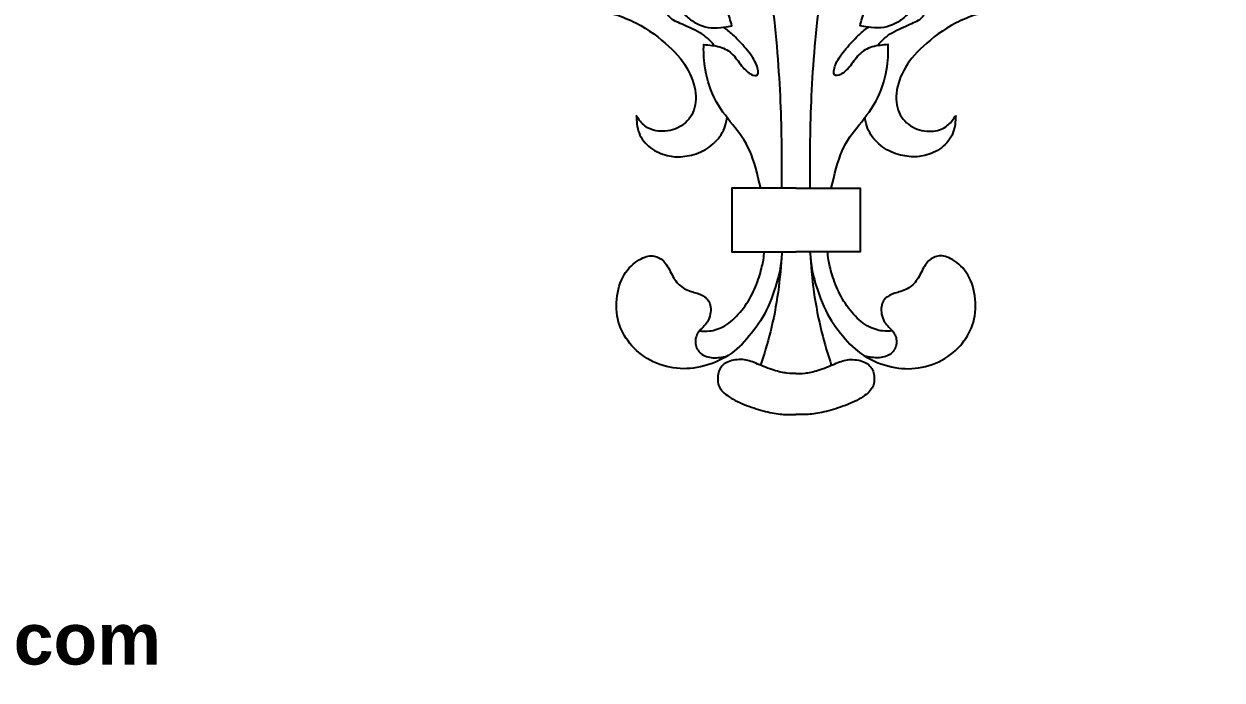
# Model space of a CAD drawing. Extents: x -97 to 91, y -16 to 189.
# Drawn here: x -5 to 88.4, y -15.7 to 35.4 of the extents above; entities that cross this region are included whole.
import ezdxf

# ---------------------------------------------------------------- set-up
doc = ezdxf.new("R2010")
doc.units = 0
doc.header["$MEASUREMENT"] = 0
doc.layers.get('0').update_dxf_attribs({"linetype": 'CONTINUOUS'})
doc.layers.add('LAYER_1', color=7, linetype='CONTINUOUS')

msp = doc.modelspace()

# ---------------------------------------------------------------- linework, layer by layer
at = {"layer": 'LAYER_1'}
for points, knots in [([(54.1055, 22.6266), (54.1055, 24.7992), (54.1055, 26.9718), (54.0045, 29.3758), (54.0045, 29.3758), (53.9035, 31.7798), (53.7016, 34.4153), (53.328, 37.4344), (53.328, 37.4344), (52.9543, 40.4536), (52.409, 43.8565), (51.7376, 46.6231), (51.7376, 46.6231), (51.0661, 49.3898), (50.2684, 51.5205), (49.5666, 53.1664), (49.5666, 53.1664), (48.8649, 54.8122), (48.259, 55.9735), (47.5573, 57.0539), (47.5573, 57.0539), (46.8555, 58.1343), (46.0577, 59.134), (45.2045, 59.9872), (45.2045, 59.9872), (44.3513, 60.8404), (43.4425, 61.5473), (42.2863, 62.1683), (42.2863, 62.1683), (41.1302, 62.7893), (39.7266, 63.3244), (38.2473, 63.587), (38.2473, 63.587), (36.768, 63.8495), (35.213, 63.8394), (33.6883, 63.6324), (33.6883, 63.6324), (32.1636, 63.4254), (30.6691, 63.0215), (29.2606, 62.2945), (29.2606, 62.2945), (27.8519, 61.5675), (26.5291, 60.5173), (25.4942, 59.4975), (25.4942, 59.4975), (24.4592, 58.4777), (23.7119, 57.488), (23.1768, 56.3016), (23.1768, 56.3016), (22.6416, 55.1152), (22.3184, 53.7318), (22.1519, 52.298), (22.1519, 52.298), (21.9853, 50.8641), (21.9751, 49.3797), (22.3588, 47.8298), (22.3588, 47.8298), (22.7425, 46.2798), (23.5201, 44.6642), (24.6459, 43.3162), (24.6459, 43.3162), (25.7718, 41.9682), (27.246, 40.8879), (28.801, 40.0043), (28.801, 40.0043), (30.356, 39.1208), (31.9919, 38.4341), (33.774, 37.9192), (33.774, 37.9192), (35.5563, 37.4042), (37.4849, 37.0608), (39.0248, 36.7125), (39.0248, 36.7125), (40.5646, 36.3641), (41.7158, 36.0107), (42.7205, 35.5008), (42.7205, 35.5008), (43.7252, 34.9908), (44.5835, 34.3244), (45.2651, 33.6883), (45.2651, 33.6883), (45.9467, 33.0521), (46.4516, 32.4463), (46.8049, 31.79), (46.8049, 31.79), (47.1583, 31.1336), (47.3603, 30.4268), (47.3856, 29.7957), (47.3856, 29.7957), (47.4108, 29.1646), (47.2593, 28.6092), (46.9665, 28.17), (46.9665, 28.17), (46.6737, 27.7307), (46.2395, 27.4076), (45.7548, 27.2309), (45.7548, 27.2309), (45.2702, 27.0542), (44.7349, 27.0239), (44.3109, 27.0945), (44.3109, 27.0945), (43.8868, 27.1652), (43.5738, 27.3369), (43.3314, 27.554), (43.3314, 27.554), (43.0891, 27.7711), (42.9174, 28.0337), (42.7458, 28.2962)], [0, 0, 0, 0, 0.0357143, 0.0357143, 0.0357143, 0.0357143, 0.0714286, 0.0714286, 0.0714286, 0.0714286, 0.1071429, 0.1071429, 0.1071429, 0.1071429, 0.1428571, 0.1428571, 0.1428571, 0.1428571, 0.1785714, 0.1785714, 0.1785714, 0.1785714, 0.2142857, 0.2142857, 0.2142857, 0.2142857, 0.25, 0.25, 0.25, 0.25, 0.2857143, 0.2857143, 0.2857143, 0.2857143, 0.3214286, 0.3214286, 0.3214286, 0.3214286, 0.3571429, 0.3571429, 0.3571429, 0.3571429, 0.3928571, 0.3928571, 0.3928571, 0.3928571, 0.4285714, 0.4285714, 0.4285714, 0.4285714, 0.4642857, 0.4642857, 0.4642857, 0.4642857, 0.5, 0.5, 0.5, 0.5, 0.5357143, 0.5357143, 0.5357143, 0.5357143, 0.5714286, 0.5714286, 0.5714286, 0.5714286, 0.6071429, 0.6071429, 0.6071429, 0.6071429, 0.6428571, 0.6428571, 0.6428571, 0.6428571, 0.6785714, 0.6785714, 0.6785714, 0.6785714, 0.7142857, 0.7142857, 0.7142857, 0.7142857, 0.75, 0.75, 0.75, 0.75, 0.7857143, 0.7857143, 0.7857143, 0.7857143, 0.8214286, 0.8214286, 0.8214286, 0.8214286, 0.8571429, 0.8571429, 0.8571429, 0.8571429, 0.8928571, 0.8928571, 0.8928571, 0.8928571, 0.9285714, 0.9285714, 0.9285714, 0.9285714, 1, 1, 1, 1]), ([(56.3016, 22.6266), (56.3016, 24.7992), (56.3016, 26.9718), (56.4026, 29.3758), (56.4026, 29.3758), (56.5036, 31.7798), (56.7055, 34.4153), (57.0791, 37.4344), (57.0791, 37.4344), (57.4528, 40.4536), (57.9981, 43.8565), (58.6695, 46.6231), (58.6695, 46.6231), (59.341, 49.3898), (60.1387, 51.5205), (60.8405, 53.1664), (60.8405, 53.1664), (61.5422, 54.8122), (62.1481, 55.9735), (62.8498, 57.0539), (62.8498, 57.0539), (63.5516, 58.1343), (64.3494, 59.134), (65.2026, 59.9872), (65.2026, 59.9872), (66.0558, 60.8404), (66.9646, 61.5473), (68.1208, 62.1683), (68.1208, 62.1683), (69.2769, 62.7893), (70.6805, 63.3244), (72.1598, 63.587), (72.1598, 63.587), (73.6391, 63.8495), (75.1941, 63.8394), (76.7188, 63.6324), (76.7188, 63.6324), (78.2436, 63.4254), (79.738, 63.0215), (81.1465, 62.2945), (81.1465, 62.2945), (82.5552, 61.5675), (83.878, 60.5173), (84.9129, 59.4975), (84.9129, 59.4975), (85.9479, 58.4777), (86.6952, 57.488), (87.2303, 56.3016), (87.2303, 56.3016), (87.7655, 55.1152), (88.0887, 53.7318), (88.2552, 52.298), (88.2552, 52.298), (88.4218, 50.8641), (88.432, 49.3797), (88.0483, 47.8298), (88.0483, 47.8298), (87.6646, 46.2798), (86.8871, 44.6642), (85.7612, 43.3162), (85.7612, 43.3162), (84.6353, 41.9682), (83.1611, 40.8879), (81.6061, 40.0043), (81.6061, 40.0043), (80.0511, 39.1208), (78.4152, 38.4341), (76.6331, 37.9192), (76.6331, 37.9192), (74.8509, 37.4042), (72.9222, 37.0608), (71.3823, 36.7125), (71.3823, 36.7125), (69.8425, 36.3641), (68.6913, 36.0107), (67.6866, 35.5008), (67.6866, 35.5008), (66.6819, 34.9908), (65.8236, 34.3244), (65.142, 33.6883), (65.142, 33.6883), (64.4604, 33.0521), (63.9555, 32.4463), (63.6022, 31.79), (63.6022, 31.79), (63.2488, 31.1336), (63.0468, 30.4268), (63.0215, 29.7957), (63.0215, 29.7957), (62.9963, 29.1646), (63.1478, 28.6092), (63.4406, 28.17), (63.4406, 28.17), (63.7334, 27.7307), (64.1676, 27.4076), (64.6523, 27.2309), (64.6523, 27.2309), (65.137, 27.0542), (65.6722, 27.0239), (66.0963, 27.0945), (66.0963, 27.0945), (66.5203, 27.1652), (66.8333, 27.3369), (67.0757, 27.554), (67.0757, 27.554), (67.318, 27.7711), (67.4897, 28.0337), (67.6614, 28.2962)], [0, 0, 0, 0, 0.0357143, 0.0357143, 0.0357143, 0.0357143, 0.0714286, 0.0714286, 0.0714286, 0.0714286, 0.1071429, 0.1071429, 0.1071429, 0.1071429, 0.1428571, 0.1428571, 0.1428571, 0.1428571, 0.1785714, 0.1785714, 0.1785714, 0.1785714, 0.2142857, 0.2142857, 0.2142857, 0.2142857, 0.25, 0.25, 0.25, 0.25, 0.2857143, 0.2857143, 0.2857143, 0.2857143, 0.3214286, 0.3214286, 0.3214286, 0.3214286, 0.3571429, 0.3571429, 0.3571429, 0.3571429, 0.3928571, 0.3928571, 0.3928571, 0.3928571, 0.4285714, 0.4285714, 0.4285714, 0.4285714, 0.4642857, 0.4642857, 0.4642857, 0.4642857, 0.5, 0.5, 0.5, 0.5, 0.5357143, 0.5357143, 0.5357143, 0.5357143, 0.5714286, 0.5714286, 0.5714286, 0.5714286, 0.6071429, 0.6071429, 0.6071429, 0.6071429, 0.6428571, 0.6428571, 0.6428571, 0.6428571, 0.6785714, 0.6785714, 0.6785714, 0.6785714, 0.7142857, 0.7142857, 0.7142857, 0.7142857, 0.75, 0.75, 0.75, 0.75, 0.7857143, 0.7857143, 0.7857143, 0.7857143, 0.8214286, 0.8214286, 0.8214286, 0.8214286, 0.8571429, 0.8571429, 0.8571429, 0.8571429, 0.8928571, 0.8928571, 0.8928571, 0.8928571, 0.9285714, 0.9285714, 0.9285714, 0.9285714, 1, 1, 1, 1]), ([(48.8333, 33.727), (48.5085, 34.168), (48.1194, 34.4839), (47.6932, 34.7382), (47.6932, 34.7382), (47.2363, 35.0108), (46.7365, 35.2128), (46.3225, 35.392), (46.3225, 35.392), (45.9085, 35.5712), (45.5803, 35.7278), (45.3884, 35.9121), (45.3884, 35.9121), (45.1966, 36.0963), (45.141, 36.3084), (45.1789, 36.4548), (45.1789, 36.4548), (45.2168, 36.6012), (45.3481, 36.682), (45.5374, 36.6745), (45.5374, 36.6745), (45.7267, 36.6669), (45.9741, 36.5709), (46.2038, 36.4069), (46.2038, 36.4069), (46.4335, 36.2428), (46.6456, 36.0105), (46.8879, 35.8187), (46.8879, 35.8187), (47.1303, 35.6268), (47.4029, 35.4753), (47.6856, 35.3542), (47.6856, 35.3542), (47.9683, 35.233), (48.2612, 35.1421), (48.5893, 35.1194), (48.5893, 35.1194), (48.9175, 35.0967), (49.2811, 35.1422), (49.5562, 35.18), (49.5562, 35.18), (49.8313, 35.2179), (50.0182, 35.2482), (50.205, 35.2785), (50.205, 35.2785), (50.0989, 35.6773), (49.9929, 36.0762), (49.8061, 36.4876), (49.8061, 36.4876), (49.6193, 36.8991), (49.3517, 37.3232), (48.9933, 37.7246), (48.9933, 37.7246), (48.6348, 38.126), (48.1854, 38.5046), (47.6225, 38.8732), (47.6225, 38.8732), (47.0596, 39.2417), (46.383, 39.6002), (45.6182, 39.8703), (45.6182, 39.8703), (44.8533, 40.1404), (44, 40.3222), (43.1821, 40.4257), (43.1821, 40.4257), (42.3643, 40.5292), (41.5817, 40.5545), (40.8218, 40.562), (40.8218, 40.562), (40.062, 40.5696), (39.3248, 40.5594), (38.5524, 40.6024), (38.5524, 40.6024), (37.7799, 40.6453), (36.9721, 40.7413), (36.2249, 40.8952), (36.2249, 40.8952), (35.4777, 41.0492), (34.7911, 41.2613), (34.3518, 41.4834), (34.3518, 41.4834), (33.9126, 41.7056), (33.7207, 41.9378), (33.6576, 42.1448), (33.6576, 42.1448), (33.5945, 42.3518), (33.6601, 42.5336), (33.8419, 42.6269), (33.8419, 42.6269), (34.0236, 42.7204), (34.3216, 42.7254), (34.6674, 42.6497), (34.6674, 42.6497), (35.0132, 42.5739), (35.407, 42.4174), (35.8362, 42.266), (35.8362, 42.266), (36.2653, 42.1145), (36.7298, 41.9681), (37.2347, 41.8772), (37.2347, 41.8772), (37.7396, 41.7863), (38.2849, 41.751), (38.7518, 41.7409), (38.7518, 41.7409), (39.2188, 41.7308), (39.6076, 41.7459), (40.0039, 41.7863), (40.0039, 41.7863), (40.4002, 41.8267), (40.8042, 41.8924), (41.208, 41.958), (41.208, 41.958), (41.1626, 42.3064), (41.1172, 42.6547), (40.9102, 43.1469), (40.9102, 43.1469), (40.7032, 43.6392), (40.3346, 44.2754), (39.9055, 44.8131), (39.9055, 44.8131), (39.4763, 45.3508), (38.9866, 45.79), (38.4388, 46.2166), (38.4388, 46.2166), (37.891, 46.6432), (37.2852, 47.0572), (36.692, 47.393), (36.692, 47.393), (36.0988, 47.7287), (35.5181, 47.9862), (34.8719, 48.279), (34.8719, 48.279), (34.6369, 48.3855), (34.3932, 48.4967), (34.1432, 48.613)], [0, 0, 0, 0, 0.0285714, 0.0285714, 0.0285714, 0.0285714, 0.0571429, 0.0571429, 0.0571429, 0.0571429, 0.0857143, 0.0857143, 0.0857143, 0.0857143, 0.1142857, 0.1142857, 0.1142857, 0.1142857, 0.1428571, 0.1428571, 0.1428571, 0.1428571, 0.1714286, 0.1714286, 0.1714286, 0.1714286, 0.2, 0.2, 0.2, 0.2, 0.2285714, 0.2285714, 0.2285714, 0.2285714, 0.2571429, 0.2571429, 0.2571429, 0.2571429, 0.2857143, 0.2857143, 0.2857143, 0.2857143, 0.3142857, 0.3142857, 0.3142857, 0.3142857, 0.3428571, 0.3428571, 0.3428571, 0.3428571, 0.3714286, 0.3714286, 0.3714286, 0.3714286, 0.4, 0.4, 0.4, 0.4, 0.4285714, 0.4285714, 0.4285714, 0.4285714, 0.4571429, 0.4571429, 0.4571429, 0.4571429, 0.4857143, 0.4857143, 0.4857143, 0.4857143, 0.5142857, 0.5142857, 0.5142857, 0.5142857, 0.5428571, 0.5428571, 0.5428571, 0.5428571, 0.5714286, 0.5714286, 0.5714286, 0.5714286, 0.6, 0.6, 0.6, 0.6, 0.6285714, 0.6285714, 0.6285714, 0.6285714, 0.6571429, 0.6571429, 0.6571429, 0.6571429, 0.6857143, 0.6857143, 0.6857143, 0.6857143, 0.7142857, 0.7142857, 0.7142857, 0.7142857, 0.7428571, 0.7428571, 0.7428571, 0.7428571, 0.7714286, 0.7714286, 0.7714286, 0.7714286, 0.8, 0.8, 0.8, 0.8, 0.8285714, 0.8285714, 0.8285714, 0.8285714, 0.8571429, 0.8571429, 0.8571429, 0.8571429, 0.8857143, 0.8857143, 0.8857143, 0.8857143, 0.9142857, 0.9142857, 0.9142857, 0.9142857, 0.9428571, 0.9428571, 0.9428571, 0.9428571, 1, 1, 1, 1]), ([(61.5738, 33.727), (61.8986, 34.168), (62.2877, 34.4839), (62.7139, 34.7382), (62.7139, 34.7382), (63.1708, 35.0108), (63.6706, 35.2128), (64.0846, 35.392), (64.0846, 35.392), (64.4986, 35.5712), (64.8268, 35.7278), (65.0187, 35.9121), (65.0187, 35.9121), (65.2105, 36.0963), (65.2661, 36.3084), (65.2282, 36.4548), (65.2282, 36.4548), (65.1904, 36.6012), (65.0591, 36.682), (64.8697, 36.6745), (64.8697, 36.6745), (64.6804, 36.6669), (64.433, 36.5709), (64.2033, 36.4069), (64.2033, 36.4069), (63.9736, 36.2428), (63.7615, 36.0105), (63.5192, 35.8187), (63.5192, 35.8187), (63.2768, 35.6268), (63.0042, 35.4753), (62.7215, 35.3542), (62.7215, 35.3542), (62.4388, 35.233), (62.1459, 35.1421), (61.8178, 35.1194), (61.8178, 35.1194), (61.4896, 35.0967), (61.1261, 35.1422), (60.8509, 35.18), (60.8509, 35.18), (60.5758, 35.2179), (60.389, 35.2482), (60.2022, 35.2785), (60.2022, 35.2785), (60.3082, 35.6773), (60.4142, 36.0762), (60.601, 36.4876), (60.601, 36.4876), (60.7878, 36.8991), (61.0554, 37.3232), (61.4138, 37.7246), (61.4138, 37.7246), (61.7723, 38.126), (62.2217, 38.5046), (62.7846, 38.8732), (62.7846, 38.8732), (63.3475, 39.2417), (64.0241, 39.6002), (64.7889, 39.8703), (64.7889, 39.8703), (65.5538, 40.1404), (66.4071, 40.3222), (67.225, 40.4257), (67.225, 40.4257), (68.0428, 40.5292), (68.8255, 40.5545), (69.5853, 40.562), (69.5853, 40.562), (70.3451, 40.5696), (71.0823, 40.5594), (71.8547, 40.6024), (71.8547, 40.6024), (72.6272, 40.6453), (73.435, 40.7413), (74.1822, 40.8952), (74.1822, 40.8952), (74.9294, 41.0492), (75.616, 41.2613), (76.0553, 41.4834), (76.0553, 41.4834), (76.4945, 41.7056), (76.6864, 41.9378), (76.7495, 42.1448), (76.7495, 42.1448), (76.8126, 42.3518), (76.747, 42.5336), (76.5652, 42.6269), (76.5652, 42.6269), (76.3835, 42.7204), (76.0855, 42.7254), (75.7397, 42.6497), (75.7397, 42.6497), (75.3939, 42.5739), (75.0001, 42.4174), (74.5709, 42.266), (74.5709, 42.266), (74.1418, 42.1145), (73.6773, 41.9681), (73.1724, 41.8772), (73.1724, 41.8772), (72.6676, 41.7863), (72.1223, 41.751), (71.6553, 41.7409), (71.6553, 41.7409), (71.1883, 41.7308), (70.7995, 41.7459), (70.4032, 41.7863), (70.4032, 41.7863), (70.0069, 41.8267), (69.6029, 41.8924), (69.1991, 41.958), (69.1991, 41.958), (69.2445, 42.3064), (69.2899, 42.6547), (69.4969, 43.1469), (69.4969, 43.1469), (69.7039, 43.6392), (70.0725, 44.2754), (70.5016, 44.8131), (70.5016, 44.8131), (70.9308, 45.3508), (71.4205, 45.79), (71.9683, 46.2166), (71.9683, 46.2166), (72.5161, 46.6432), (73.1219, 47.0572), (73.7151, 47.393), (73.7151, 47.393), (74.3083, 47.7287), (74.889, 47.9862), (75.5352, 48.279), (75.5352, 48.279), (75.7702, 48.3855), (76.0139, 48.4967), (76.2639, 48.613)], [0, 0, 0, 0, 0.0285714, 0.0285714, 0.0285714, 0.0285714, 0.0571429, 0.0571429, 0.0571429, 0.0571429, 0.0857143, 0.0857143, 0.0857143, 0.0857143, 0.1142857, 0.1142857, 0.1142857, 0.1142857, 0.1428571, 0.1428571, 0.1428571, 0.1428571, 0.1714286, 0.1714286, 0.1714286, 0.1714286, 0.2, 0.2, 0.2, 0.2, 0.2285714, 0.2285714, 0.2285714, 0.2285714, 0.2571429, 0.2571429, 0.2571429, 0.2571429, 0.2857143, 0.2857143, 0.2857143, 0.2857143, 0.3142857, 0.3142857, 0.3142857, 0.3142857, 0.3428571, 0.3428571, 0.3428571, 0.3428571, 0.3714286, 0.3714286, 0.3714286, 0.3714286, 0.4, 0.4, 0.4, 0.4, 0.4285714, 0.4285714, 0.4285714, 0.4285714, 0.4571429, 0.4571429, 0.4571429, 0.4571429, 0.4857143, 0.4857143, 0.4857143, 0.4857143, 0.5142857, 0.5142857, 0.5142857, 0.5142857, 0.5428571, 0.5428571, 0.5428571, 0.5428571, 0.5714286, 0.5714286, 0.5714286, 0.5714286, 0.6, 0.6, 0.6, 0.6, 0.6285714, 0.6285714, 0.6285714, 0.6285714, 0.6571429, 0.6571429, 0.6571429, 0.6571429, 0.6857143, 0.6857143, 0.6857143, 0.6857143, 0.7142857, 0.7142857, 0.7142857, 0.7142857, 0.7428571, 0.7428571, 0.7428571, 0.7428571, 0.7714286, 0.7714286, 0.7714286, 0.7714286, 0.8, 0.8, 0.8, 0.8, 0.8285714, 0.8285714, 0.8285714, 0.8285714, 0.8571429, 0.8571429, 0.8571429, 0.8571429, 0.8857143, 0.8857143, 0.8857143, 0.8857143, 0.9142857, 0.9142857, 0.9142857, 0.9142857, 0.9428571, 0.9428571, 0.9428571, 0.9428571, 1, 1, 1, 1]), ([(52.451, 22.6266), (52.2037, 23.6746), (51.9563, 24.7226), (51.5996, 25.5362), (51.5996, 25.5362), (51.2429, 26.3498), (50.7769, 26.9292), (50.2713, 27.5622), (50.2713, 27.5622), (49.7657, 28.1952), (49.2204, 28.8818), (48.8317, 29.6795), (48.8317, 29.6795), (48.4429, 30.4772), (48.2107, 31.386), (48.0996, 32.0928), (48.0996, 32.0928), (47.9885, 32.7996), (47.9987, 33.3045), (48.0087, 33.8094), (48.0087, 33.8094), (48.4378, 33.7791), (48.8671, 33.7488), (49.2583, 33.6327), (49.2583, 33.6327), (49.6496, 33.5165), (50.003, 33.3146), (50.2907, 33.0218), (50.2907, 33.0218), (50.5785, 32.7289), (50.8007, 32.3452), (51.0582, 32.0448), (51.0582, 32.0448), (51.3157, 31.7444), (51.6085, 31.5273), (51.8306, 31.439), (51.8306, 31.439), (52.0528, 31.3506), (52.2043, 31.391), (52.2422, 31.5854), (52.2422, 31.5854), (52.28, 31.7797), (52.2042, 32.1281), (52.0048, 32.5043), (52.0048, 32.5043), (51.8055, 32.8804), (51.4823, 33.2843), (51.1667, 33.6478), (51.1667, 33.6478), (50.8512, 34.0113), (50.5432, 34.3345), (50.2761, 34.583), (50.2761, 34.583), (50.0089, 34.8317), (49.7825, 35.0059), (49.5562, 35.18)], [0, 0, 0, 0, 0.0666667, 0.0666667, 0.0666667, 0.0666667, 0.1333333, 0.1333333, 0.1333333, 0.1333333, 0.2, 0.2, 0.2, 0.2, 0.2666667, 0.2666667, 0.2666667, 0.2666667, 0.3333333, 0.3333333, 0.3333333, 0.3333333, 0.4, 0.4, 0.4, 0.4, 0.4666667, 0.4666667, 0.4666667, 0.4666667, 0.5333333, 0.5333333, 0.5333333, 0.5333333, 0.6, 0.6, 0.6, 0.6, 0.6666667, 0.6666667, 0.6666667, 0.6666667, 0.7333333, 0.7333333, 0.7333333, 0.7333333, 0.8, 0.8, 0.8, 0.8, 0.8666667, 0.8666667, 0.8666667, 0.8666667, 1, 1, 1, 1]), ([(57.9561, 22.6266), (58.2035, 23.6746), (58.4508, 24.7226), (58.8075, 25.5362), (58.8075, 25.5362), (59.1642, 26.3498), (59.6302, 26.9292), (60.1358, 27.5622), (60.1358, 27.5622), (60.6414, 28.1952), (61.1867, 28.8818), (61.5754, 29.6795), (61.5754, 29.6795), (61.9642, 30.4772), (62.1965, 31.386), (62.3075, 32.0928), (62.3075, 32.0928), (62.4186, 32.7996), (62.4084, 33.3045), (62.3984, 33.8094), (62.3984, 33.8094), (61.9693, 33.7791), (61.5401, 33.7488), (61.1488, 33.6327), (61.1488, 33.6327), (60.7575, 33.5165), (60.4041, 33.3146), (60.1164, 33.0218), (60.1164, 33.0218), (59.8286, 32.7289), (59.6064, 32.3452), (59.3489, 32.0448), (59.3489, 32.0448), (59.0914, 31.7444), (58.7986, 31.5273), (58.5765, 31.439), (58.5765, 31.439), (58.3543, 31.3506), (58.2028, 31.391), (58.1649, 31.5854), (58.1649, 31.5854), (58.1271, 31.7797), (58.2029, 32.1281), (58.4023, 32.5043), (58.4023, 32.5043), (58.6017, 32.8804), (58.9248, 33.2843), (59.2404, 33.6478), (59.2404, 33.6478), (59.5559, 34.0113), (59.8639, 34.3345), (60.131, 34.583), (60.131, 34.583), (60.3982, 34.8317), (60.6246, 35.0059), (60.8509, 35.18)], [0, 0, 0, 0, 0.0666667, 0.0666667, 0.0666667, 0.0666667, 0.1333333, 0.1333333, 0.1333333, 0.1333333, 0.2, 0.2, 0.2, 0.2, 0.2666667, 0.2666667, 0.2666667, 0.2666667, 0.3333333, 0.3333333, 0.3333333, 0.3333333, 0.4, 0.4, 0.4, 0.4, 0.4666667, 0.4666667, 0.4666667, 0.4666667, 0.5333333, 0.5333333, 0.5333333, 0.5333333, 0.6, 0.6, 0.6, 0.6, 0.6666667, 0.6666667, 0.6666667, 0.6666667, 0.7333333, 0.7333333, 0.7333333, 0.7333333, 0.8, 0.8, 0.8, 0.8, 0.8666667, 0.8666667, 0.8666667, 0.8666667, 1, 1, 1, 1]), ([(42.7458, 28.2962), (42.7683, 27.8317), (42.791, 27.3671), (42.9638, 26.9278), (42.9638, 26.9278), (43.1366, 26.4886), (43.4598, 26.0746), (43.8587, 25.7717), (43.8587, 25.7717), (44.2575, 25.4687), (44.7321, 25.2769), (45.1511, 25.1709), (45.1511, 25.1709), (45.5702, 25.0648), (45.9337, 25.0446), (46.3679, 25.0875), (46.3679, 25.0875), (46.8021, 25.1304), (47.307, 25.2365), (47.774, 25.4434), (47.774, 25.4434), (48.241, 25.6504), (48.6702, 25.9585), (49.0109, 26.3345), (49.0109, 26.3345), (49.3517, 26.7107), (49.6042, 27.155), (49.7405, 27.6674), (49.7405, 27.6674), (49.7792, 27.8131), (49.8086, 27.9643), (49.8304, 28.1223)], [0, 0, 0, 0, 0.1111111, 0.1111111, 0.1111111, 0.1111111, 0.2222222, 0.2222222, 0.2222222, 0.2222222, 0.3333333, 0.3333333, 0.3333333, 0.3333333, 0.4444444, 0.4444444, 0.4444444, 0.4444444, 0.5555556, 0.5555556, 0.5555556, 0.5555556, 0.6666667, 0.6666667, 0.6666667, 0.6666667, 0.7777778, 0.7777778, 0.7777778, 0.7777778, 1, 1, 1, 1]), ([(67.6614, 28.2962), (67.6388, 27.8317), (67.6161, 27.3671), (67.4433, 26.9278), (67.4433, 26.9278), (67.2705, 26.4886), (66.9473, 26.0746), (66.5484, 25.7717), (66.5484, 25.7717), (66.1496, 25.4687), (65.675, 25.2769), (65.256, 25.1709), (65.256, 25.1709), (64.8369, 25.0648), (64.4734, 25.0446), (64.0392, 25.0875), (64.0392, 25.0875), (63.605, 25.1304), (63.1001, 25.2365), (62.6331, 25.4434), (62.6331, 25.4434), (62.1661, 25.6504), (61.7369, 25.9585), (61.3962, 26.3345), (61.3962, 26.3345), (61.0554, 26.7107), (60.8029, 27.155), (60.6666, 27.6674), (60.6666, 27.6674), (60.6279, 27.8131), (60.5985, 27.9643), (60.5767, 28.1223)], [0, 0, 0, 0, 0.1111111, 0.1111111, 0.1111111, 0.1111111, 0.2222222, 0.2222222, 0.2222222, 0.2222222, 0.3333333, 0.3333333, 0.3333333, 0.3333333, 0.4444444, 0.4444444, 0.4444444, 0.4444444, 0.5555556, 0.5555556, 0.5555556, 0.5555556, 0.6666667, 0.6666667, 0.6666667, 0.6666667, 0.7777778, 0.7777778, 0.7777778, 0.7777778, 1, 1, 1, 1]), ([(55.2036, 22.6266), (55.2036, 22.6266), (50.2052, 22.6266), (50.2052, 22.6266), (50.2052, 22.6266), (50.2052, 22.6266), (50.2052, 17.6586), (50.2052, 17.6586), (50.2052, 17.6586), (50.2052, 17.6586), (55.2036, 17.6586), (55.2036, 17.6586)], [0, 0, 0, 0, 0.25, 0.25, 0.25, 0.25, 0.5, 0.5, 0.5, 0.5, 1, 1, 1, 1]), ([(55.2036, 22.6266), (55.2036, 22.6266), (60.2019, 22.6266), (60.2019, 22.6266), (60.2019, 22.6266), (60.2019, 22.6266), (60.2019, 17.6586), (60.2019, 17.6586), (60.2019, 17.6586), (60.2019, 17.6586), (55.2036, 17.6586), (55.2036, 17.6586)], [0, 0, 0, 0, 0.25, 0.25, 0.25, 0.25, 0.5, 0.5, 0.5, 0.5, 1, 1, 1, 1]), ([(54.0689, 17.0982), (54.013, 16.6464), (53.9571, 16.1946), (53.7714, 15.5029), (53.7714, 15.5029), (53.5856, 14.8112), (53.27, 13.8797), (52.8851, 13.0984), (52.8851, 13.0984), (52.5001, 12.3171), (52.0457, 11.686), (51.5603, 11.1055), (51.5603, 11.1055), (51.075, 10.5249), (50.5587, 9.9948), (49.9113, 9.5808), (49.9113, 9.5808), (49.2637, 9.1668), (48.4849, 8.8689), (47.7548, 8.7048), (47.7548, 8.7048), (47.0246, 8.5407), (46.343, 8.5104), (45.6362, 8.6214), (45.6362, 8.6214), (44.9294, 8.7325), (44.1973, 8.9849), (43.5864, 9.3535), (43.5864, 9.3535), (42.9755, 9.722), (42.4858, 10.2068), (42.1046, 10.7217), (42.1046, 10.7217), (41.7234, 11.2367), (41.4508, 11.782), (41.312, 12.4282), (41.312, 12.4282), (41.1731, 13.0744), (41.168, 13.8217), (41.2968, 14.4956), (41.2968, 14.4956), (41.4255, 15.1697), (41.6881, 15.7705), (42.0516, 16.2349), (42.0516, 16.2349), (42.4151, 16.6994), (42.8796, 17.0276), (43.2658, 17.1992), (43.2658, 17.1992), (43.652, 17.3709), (43.96, 17.3861), (44.2503, 17.3053), (44.2503, 17.3053), (44.5406, 17.2245), (44.8133, 17.0478), (45.0329, 16.7626), (45.0329, 16.7626), (45.2525, 16.4773), (45.4191, 16.0835), (45.6059, 15.7452), (45.6059, 15.7452), (45.7927, 15.407), (45.9997, 15.1242), (46.29, 14.9223), (46.29, 14.9223), (46.5803, 14.7203), (46.954, 14.5991), (47.272, 14.5007), (47.272, 14.5007), (47.5901, 14.4023), (47.8527, 14.3265), (48.0773, 14.1624), (48.0773, 14.1624), (48.302, 13.9983), (48.4888, 13.7459), (48.5418, 13.3849), (48.5418, 13.3849), (48.5948, 13.024), (48.514, 12.5544), (48.3146, 12.2187), (48.3146, 12.2187), (48.1152, 11.8829), (47.7971, 11.6809), (47.6027, 11.4134), (47.6027, 11.4134), (47.4083, 11.1458), (47.3376, 10.8126), (47.3729, 10.5097), (47.3729, 10.5097), (47.4083, 10.2068), (47.5497, 9.9341), (47.7895, 9.7397), (47.7895, 9.7397), (48.0293, 9.5454), (48.3676, 9.4292), (48.7272, 9.4092), (48.7272, 9.4092), (49.0868, 9.3892), (49.4678, 9.4654), (49.8487, 9.5414)], [0, 0, 0, 0, 0.0384615, 0.0384615, 0.0384615, 0.0384615, 0.0769231, 0.0769231, 0.0769231, 0.0769231, 0.1153846, 0.1153846, 0.1153846, 0.1153846, 0.1538462, 0.1538462, 0.1538462, 0.1538462, 0.1923077, 0.1923077, 0.1923077, 0.1923077, 0.2307692, 0.2307692, 0.2307692, 0.2307692, 0.2692308, 0.2692308, 0.2692308, 0.2692308, 0.3076923, 0.3076923, 0.3076923, 0.3076923, 0.3461538, 0.3461538, 0.3461538, 0.3461538, 0.3846154, 0.3846154, 0.3846154, 0.3846154, 0.4230769, 0.4230769, 0.4230769, 0.4230769, 0.4615385, 0.4615385, 0.4615385, 0.4615385, 0.5, 0.5, 0.5, 0.5, 0.5384615, 0.5384615, 0.5384615, 0.5384615, 0.5769231, 0.5769231, 0.5769231, 0.5769231, 0.6153846, 0.6153846, 0.6153846, 0.6153846, 0.6538462, 0.6538462, 0.6538462, 0.6538462, 0.6923077, 0.6923077, 0.6923077, 0.6923077, 0.7307692, 0.7307692, 0.7307692, 0.7307692, 0.7692308, 0.7692308, 0.7692308, 0.7692308, 0.8076923, 0.8076923, 0.8076923, 0.8076923, 0.8461538, 0.8461538, 0.8461538, 0.8461538, 0.8846154, 0.8846154, 0.8846154, 0.8846154, 0.9230769, 0.9230769, 0.9230769, 0.9230769, 1, 1, 1, 1]), ([(47.683, 11.5135), (47.9104, 11.4834), (48.1377, 11.4533), (48.4672, 11.4963), (48.4672, 11.4963), (48.7967, 11.5393), (49.2284, 11.6555), (49.6499, 11.9028), (49.6499, 11.9028), (50.0715, 12.1502), (50.483, 12.5289), (50.8452, 12.9542), (50.8452, 12.9542), (51.2075, 13.3795), (51.5205, 13.8516), (51.7767, 14.3565), (51.7767, 14.3565), (52.0329, 14.8614), (52.2324, 15.3991), (52.3763, 15.8661), (52.3763, 15.8661), (52.5202, 16.3331), (52.6085, 16.7294), (52.6577, 17.0164), (52.6577, 17.0164), (52.7069, 17.3033), (52.7171, 17.481), (52.7272, 17.6586)], [0, 0, 0, 0, 0.125, 0.125, 0.125, 0.125, 0.25, 0.25, 0.25, 0.25, 0.375, 0.375, 0.375, 0.375, 0.5, 0.5, 0.5, 0.5, 0.625, 0.625, 0.625, 0.625, 0.75, 0.75, 0.75, 0.75, 1, 1, 1, 1]), ([(54.113, 17.6586), (54.0323, 16.6237), (53.9514, 15.5887), (53.8051, 14.531), (53.8051, 14.531), (53.6587, 13.4733), (53.4466, 12.3928), (53.2096, 11.4367), (53.2096, 11.4367), (52.9725, 10.4806), (52.7104, 9.6488), (52.4484, 8.817)], [0, 0, 0, 0, 0.25, 0.25, 0.25, 0.25, 0.5, 0.5, 0.5, 0.5, 1, 1, 1, 1]), ([(56.2941, 17.6586), (56.3748, 16.6237), (56.4557, 15.5887), (56.602, 14.531), (56.602, 14.531), (56.7485, 13.4733), (56.9605, 12.3928), (57.1975, 11.4367), (57.1975, 11.4367), (57.4346, 10.4806), (57.6967, 9.6488), (57.9587, 8.817)], [0, 0, 0, 0, 0.25, 0.25, 0.25, 0.25, 0.5, 0.5, 0.5, 0.5, 1, 1, 1, 1]), ([(56.3382, 17.0982), (56.3941, 16.6464), (56.45, 16.1946), (56.6357, 15.5029), (56.6357, 15.5029), (56.8215, 14.8112), (57.1371, 13.8797), (57.522, 13.0984), (57.522, 13.0984), (57.907, 12.3171), (58.3615, 11.686), (58.8468, 11.1055), (58.8468, 11.1055), (59.3321, 10.5249), (59.8484, 9.9948), (60.4958, 9.5808), (60.4958, 9.5808), (61.1434, 9.1668), (61.9222, 8.8689), (62.6523, 8.7048), (62.6523, 8.7048), (63.3825, 8.5407), (64.0641, 8.5104), (64.7709, 8.6214), (64.7709, 8.6214), (65.4777, 8.7325), (66.2098, 8.9849), (66.8207, 9.3535), (66.8207, 9.3535), (67.4316, 9.722), (67.9213, 10.2068), (68.3025, 10.7217), (68.3025, 10.7217), (68.6837, 11.2367), (68.9563, 11.782), (69.0951, 12.4282), (69.0951, 12.4282), (69.234, 13.0744), (69.2391, 13.8217), (69.1104, 14.4956), (69.1104, 14.4956), (68.9816, 15.1697), (68.719, 15.7705), (68.3555, 16.2349), (68.3555, 16.2349), (67.992, 16.6994), (67.5275, 17.0276), (67.1413, 17.1992), (67.1413, 17.1992), (66.7551, 17.3709), (66.4471, 17.3861), (66.1568, 17.3053), (66.1568, 17.3053), (65.8665, 17.2245), (65.5938, 17.0478), (65.3742, 16.7626), (65.3742, 16.7626), (65.1546, 16.4773), (64.988, 16.0835), (64.8012, 15.7452), (64.8012, 15.7452), (64.6144, 15.407), (64.4074, 15.1242), (64.1171, 14.9223), (64.1171, 14.9223), (63.8268, 14.7203), (63.4532, 14.5991), (63.1351, 14.5007), (63.1351, 14.5007), (62.817, 14.4023), (62.5544, 14.3265), (62.3298, 14.1624), (62.3298, 14.1624), (62.1051, 13.9983), (61.9183, 13.7459), (61.8653, 13.3849), (61.8653, 13.3849), (61.8123, 13.024), (61.8931, 12.5544), (62.0925, 12.2187), (62.0925, 12.2187), (62.2919, 11.8829), (62.61, 11.6809), (62.8044, 11.4134), (62.8044, 11.4134), (62.9988, 11.1458), (63.0695, 10.8126), (63.0342, 10.5097), (63.0342, 10.5097), (62.9988, 10.2068), (62.8574, 9.9341), (62.6176, 9.7397), (62.6176, 9.7397), (62.3778, 9.5454), (62.0395, 9.4292), (61.6799, 9.4092), (61.6799, 9.4092), (61.3203, 9.3892), (60.9393, 9.4654), (60.5584, 9.5414)], [0, 0, 0, 0, 0.0384615, 0.0384615, 0.0384615, 0.0384615, 0.0769231, 0.0769231, 0.0769231, 0.0769231, 0.1153846, 0.1153846, 0.1153846, 0.1153846, 0.1538462, 0.1538462, 0.1538462, 0.1538462, 0.1923077, 0.1923077, 0.1923077, 0.1923077, 0.2307692, 0.2307692, 0.2307692, 0.2307692, 0.2692308, 0.2692308, 0.2692308, 0.2692308, 0.3076923, 0.3076923, 0.3076923, 0.3076923, 0.3461538, 0.3461538, 0.3461538, 0.3461538, 0.3846154, 0.3846154, 0.3846154, 0.3846154, 0.4230769, 0.4230769, 0.4230769, 0.4230769, 0.4615385, 0.4615385, 0.4615385, 0.4615385, 0.5, 0.5, 0.5, 0.5, 0.5384615, 0.5384615, 0.5384615, 0.5384615, 0.5769231, 0.5769231, 0.5769231, 0.5769231, 0.6153846, 0.6153846, 0.6153846, 0.6153846, 0.6538462, 0.6538462, 0.6538462, 0.6538462, 0.6923077, 0.6923077, 0.6923077, 0.6923077, 0.7307692, 0.7307692, 0.7307692, 0.7307692, 0.7692308, 0.7692308, 0.7692308, 0.7692308, 0.8076923, 0.8076923, 0.8076923, 0.8076923, 0.8461538, 0.8461538, 0.8461538, 0.8461538, 0.8846154, 0.8846154, 0.8846154, 0.8846154, 0.9230769, 0.9230769, 0.9230769, 0.9230769, 1, 1, 1, 1]), ([(62.7241, 11.5135), (62.4967, 11.4834), (62.2694, 11.4533), (61.9399, 11.4963), (61.9399, 11.4963), (61.6104, 11.5393), (61.1787, 11.6555), (60.7572, 11.9028), (60.7572, 11.9028), (60.3356, 12.1502), (59.9241, 12.5289), (59.5619, 12.9542), (59.5619, 12.9542), (59.1996, 13.3795), (58.8866, 13.8516), (58.6304, 14.3565), (58.6304, 14.3565), (58.3742, 14.8614), (58.1747, 15.3991), (58.0308, 15.8661), (58.0308, 15.8661), (57.887, 16.3331), (57.7986, 16.7294), (57.7494, 17.0164), (57.7494, 17.0164), (57.7002, 17.3033), (57.69, 17.481), (57.68, 17.6586)], [0, 0, 0, 0, 0.125, 0.125, 0.125, 0.125, 0.25, 0.25, 0.25, 0.25, 0.375, 0.375, 0.375, 0.375, 0.5, 0.5, 0.5, 0.5, 0.625, 0.625, 0.625, 0.625, 0.75, 0.75, 0.75, 0.75, 1, 1, 1, 1]), ([(55.2036, 8.177), (54.9864, 8.177), (54.7693, 8.177), (54.4916, 8.2098), (54.4916, 8.2098), (54.2139, 8.2427), (53.8756, 8.3083), (53.4692, 8.437), (53.4692, 8.437), (53.0628, 8.5658), (52.5882, 8.7577), (52.207, 8.9167), (52.207, 8.9167), (51.8259, 9.0757), (51.538, 9.2019), (51.1822, 9.2474), (51.1822, 9.2474), (50.8262, 9.2928), (50.4021, 9.2574), (50.0588, 9.1464), (50.0588, 9.1464), (49.7155, 9.0353), (49.4529, 8.8485), (49.2939, 8.5759), (49.2939, 8.5759), (49.1349, 8.3033), (49.0793, 7.9448), (49.1045, 7.6242), (49.1045, 7.6242), (49.1298, 7.3036), (49.2359, 7.0209), (49.4984, 6.7508), (49.4984, 6.7508), (49.7609, 6.4807), (50.1799, 6.2231), (50.6394, 6.001), (50.6394, 6.001), (51.0988, 5.7789), (51.5987, 5.5921), (52.0934, 5.4356), (52.0934, 5.4356), (52.5882, 5.279), (53.078, 5.1528), (53.5096, 5.0796), (53.5096, 5.0796), (53.9413, 5.0064), (54.3149, 4.9862), (54.5875, 4.9787), (54.5875, 4.9787), (54.8602, 4.9711), (55.0319, 4.9761), (55.2036, 4.9812)], [0, 0, 0, 0, 0.0714286, 0.0714286, 0.0714286, 0.0714286, 0.1428571, 0.1428571, 0.1428571, 0.1428571, 0.2142857, 0.2142857, 0.2142857, 0.2142857, 0.2857143, 0.2857143, 0.2857143, 0.2857143, 0.3571429, 0.3571429, 0.3571429, 0.3571429, 0.4285714, 0.4285714, 0.4285714, 0.4285714, 0.5, 0.5, 0.5, 0.5, 0.5714286, 0.5714286, 0.5714286, 0.5714286, 0.6428571, 0.6428571, 0.6428571, 0.6428571, 0.7142857, 0.7142857, 0.7142857, 0.7142857, 0.7857143, 0.7857143, 0.7857143, 0.7857143, 0.8571429, 0.8571429, 0.8571429, 0.8571429, 1, 1, 1, 1]), ([(55.2036, 8.177), (55.4207, 8.177), (55.6378, 8.177), (55.9155, 8.2098), (55.9155, 8.2098), (56.1932, 8.2427), (56.5315, 8.3083), (56.9379, 8.437), (56.9379, 8.437), (57.3443, 8.5658), (57.8189, 8.7577), (58.2001, 8.9167), (58.2001, 8.9167), (58.5812, 9.0757), (58.8691, 9.2019), (59.2249, 9.2474), (59.2249, 9.2474), (59.5809, 9.2928), (60.005, 9.2574), (60.3483, 9.1464), (60.3483, 9.1464), (60.6916, 9.0353), (60.9542, 8.8485), (61.1132, 8.5759), (61.1132, 8.5759), (61.2722, 8.3033), (61.3278, 7.9448), (61.3026, 7.6242), (61.3026, 7.6242), (61.2773, 7.3036), (61.1713, 7.0209), (60.9087, 6.7508), (60.9087, 6.7508), (60.6462, 6.4807), (60.2272, 6.2231), (59.7677, 6.001), (59.7677, 6.001), (59.3083, 5.7789), (58.8084, 5.5921), (58.3137, 5.4356), (58.3137, 5.4356), (57.8189, 5.279), (57.3291, 5.1528), (56.8975, 5.0796), (56.8975, 5.0796), (56.4658, 5.0064), (56.0922, 4.9862), (55.8196, 4.9787), (55.8196, 4.9787), (55.5469, 4.9711), (55.3752, 4.9761), (55.2036, 4.9812)], [0, 0, 0, 0, 0.0714286, 0.0714286, 0.0714286, 0.0714286, 0.1428571, 0.1428571, 0.1428571, 0.1428571, 0.2142857, 0.2142857, 0.2142857, 0.2142857, 0.2857143, 0.2857143, 0.2857143, 0.2857143, 0.3571429, 0.3571429, 0.3571429, 0.3571429, 0.4285714, 0.4285714, 0.4285714, 0.4285714, 0.5, 0.5, 0.5, 0.5, 0.5714286, 0.5714286, 0.5714286, 0.5714286, 0.6428571, 0.6428571, 0.6428571, 0.6428571, 0.7142857, 0.7142857, 0.7142857, 0.7142857, 0.7857143, 0.7857143, 0.7857143, 0.7857143, 0.8571429, 0.8571429, 0.8571429, 0.8571429, 1, 1, 1, 1])]:
    msp.add_open_spline(points, degree=3, knots=knots, dxfattribs=at)

# ---------------------------------------------------------------- texts
at = {"insert": (-64.5, -10.5), "char_height": 4, "width": 125, "attachment_point": 1}
msp.add_mtext('{\\fArial|b1|i0|c0|p34;www.craftsmanspace.com}', dxfattribs=at)

doc.saveas('drawing.dxf')
